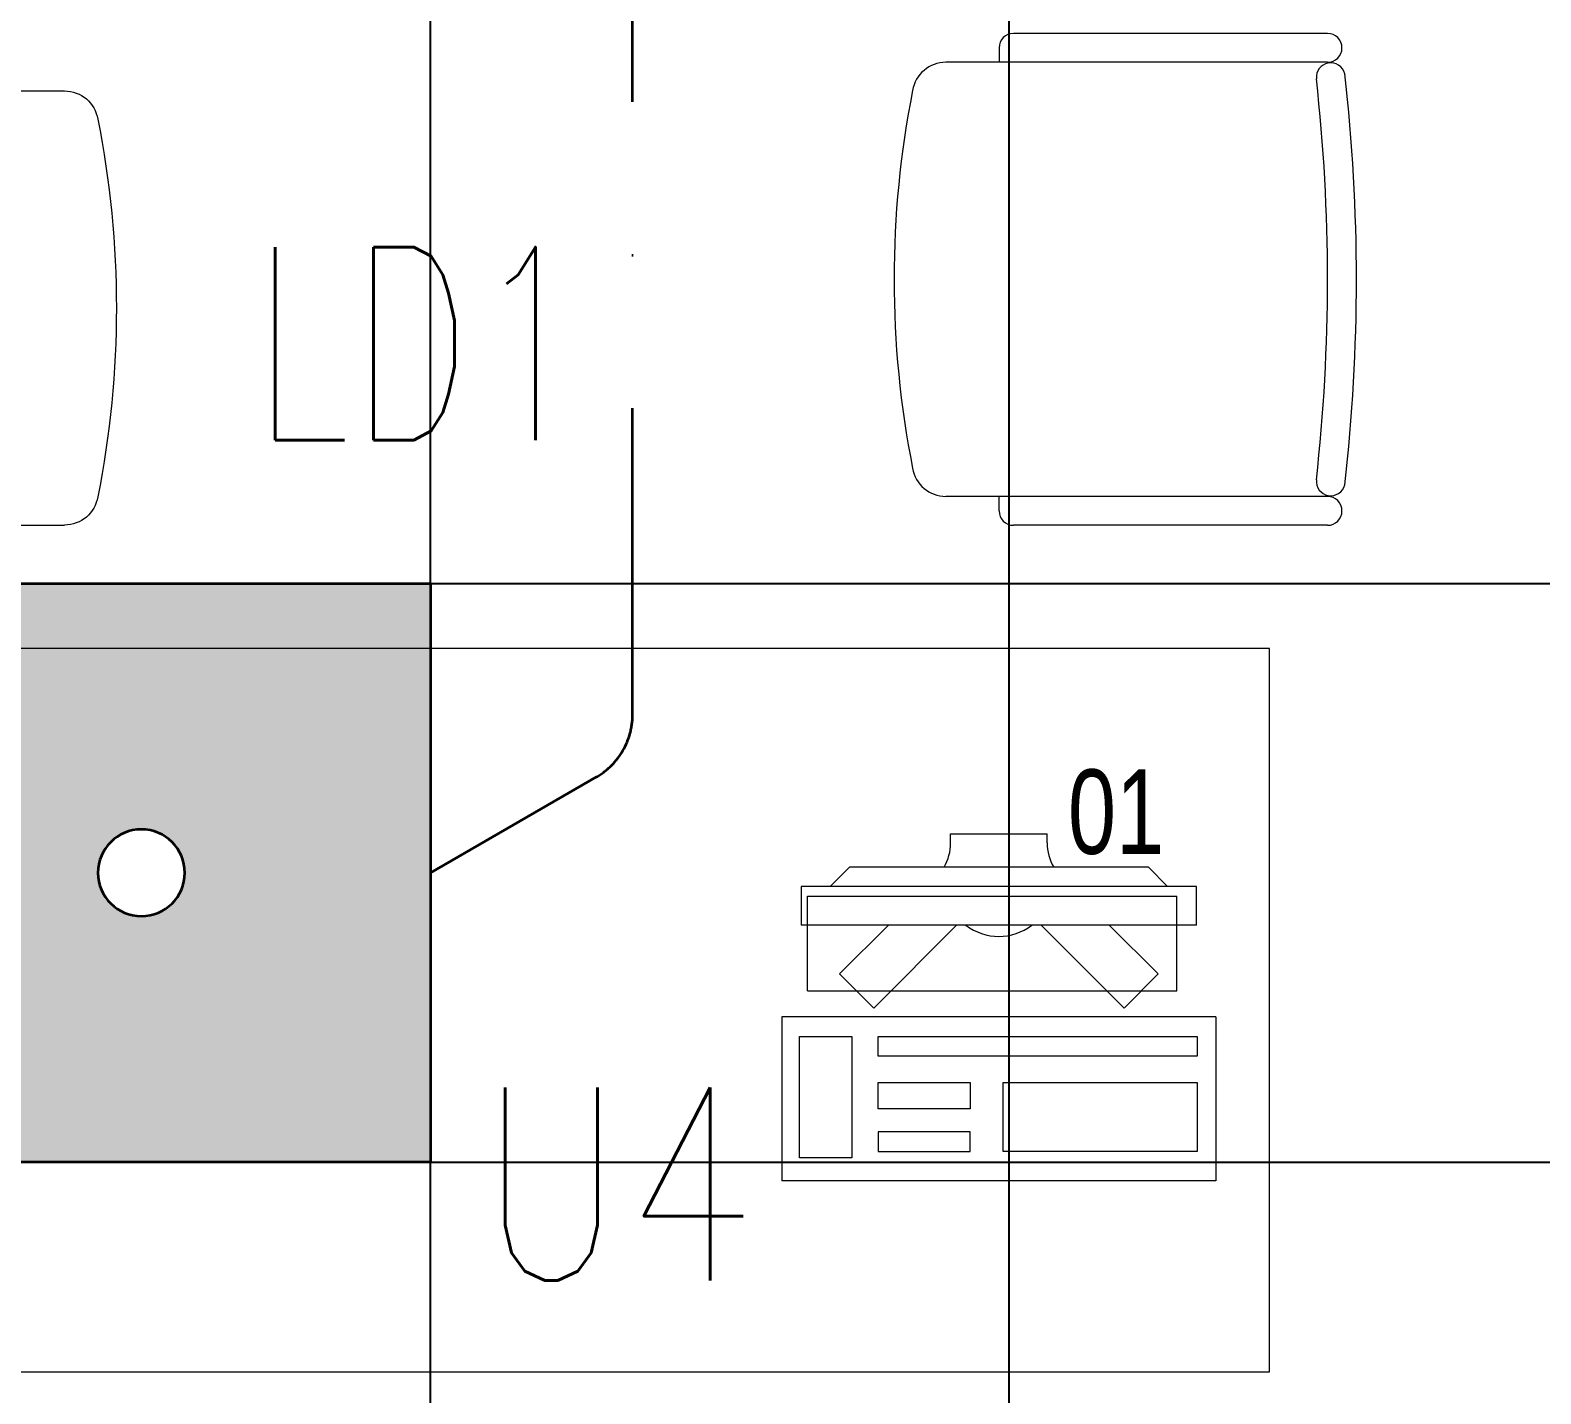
# Model space of a CAD drawing. Header units: inches. Extents: x -12418 to 183584, y -29325 to 19878.
# Drawn here: x 20585 to 22151, y -12840 to -11427 of the extents above; entities that cross this region are included whole.
import ezdxf
from ezdxf.enums import TextEntityAlignment as Align

# ---------------------------------------------------------------- set-up
doc = ezdxf.new("R2010")
doc.units = ezdxf.units.IN
doc.header["$LTSCALE"] = 25
doc.header["$MEASUREMENT"] = 0
doc.linetypes.add('DASHDOT', pattern=[25.4, 12.7, -6.35, 0, -6.35])
doc.layers.get('0').update_dxf_attribs({"color": 8})
for name, color, linetype, lineweight in [('00-Ground Floor$0$72_EGR_EQP_TAG', 142, 'Continuous', 5), ('00-Ground Floor$0$LOADING', 253, 'Continuous', 5), ('E-LITE-CIRC', 6, 'Continuous', 25), ('E-LITE-CIRC-NUMB', 6, 'Continuous', 25), ('E-LITE-CLNG', 150, 'Continuous', 35), ('E-LITE-CLNG-CNDT', 6, 'DASHDOT', 35), ('E-LITE-CTRL', 6, 'Continuous', 25), ('E-LITE-IDEN', 6, 'Continuous', 25)]:
    doc.layers.add(name, color=color, linetype=linetype, lineweight=lineweight)
doc.layers.add('00-Ground Floor$0$False Ceiling', color=251, linetype='Continuous')
doc.styles.add('00-Ground Floor$0$X3G_ENTITY_257CFD', font='swisscl.ttf', dxfattribs={"height": 200})
doc.styles.add('DC_Simplex', font='SIMPLEX.shx', dxfattribs={"width": 0.7})

# ---------------------------------------------------------------- blocks, each defined once
blk = doc.blocks.new('00-Ground Floor$0$GF21016-P')
at = {"layer": '00-Ground Floor$0$LOADING', "extrusion": (-1.24384e-09, -1.20261e-09, -1)}
for p, q in [((0.0128, 0.0179), (0.0128, 0.4136)), ((0.4628, 0.0179), (0.4628, 0.4136)), ((-0.0022, 0.3585), (0.0128, 0.3585)), ((0.4778, 0.3585), (0.4628, 0.3585)), ((-0.0172, 0.0179), (-0.0172, 0.3435)), ((0.4928, 0.0179), (0.4928, 0.3435)), ((0.4778, 0.0029), (0.4778, 0.0029))]:
    blk.add_line(p, q, dxfattribs=at)
for centre, radius, start, end in [((-0.2378, -0.5362), 1.0036, 78.7568, 101.2432), ((-0.0478, 0.4136), 0.035, 0, 80.6557), ((-0.4278, 0.4136), 0.035, 99.3443, 180), ((0.0022, 0.3435), 0.015, 0, 90), ((-0.4778, 0.3435), 0.015, 90, 180), ((0.0022, 0.0179), 0.015, 270, 0), ((0.0022, 0.0179), 0.015, 180, 270), ((-0.0284, 0.0145), 0.015, 284.3864, 95.5209), ((-0.2378, 1.8928), 1.8749, 263.6341, 276.3659), ((-0.4471, 0.0145), 0.015, 84.4791, 255.6136), ((-0.4778, 0.0179), 0.015, 270, 0), ((-0.4778, 0.0179), 0.015, 180, 270), ((-0.2378, 1.8734), 1.8855, 263.5119, 276.4881)]:
    blk.add_arc(centre, radius, start, end, dxfattribs=at)
blk = doc.blocks.new('00-Ground Floor$0$ITCWLS1-P')
at = {"layer": '00-Ground Floor$0$LOADING'}
for p, q in [((-0.17, 0.45), (-0.17, 0)), ((-0.17, 0.45), (0, 0.45)), ((0, 0.45), (0, 0)), ((-0.2651, 0.43, 0), (-0.3051, 0.43, 0)), ((-0.3051, 0.43, 0), (-0.3051, 0.02, 0)), ((-0.2651, 0.43, 0), (-0.2651, 0.02, 0)), ((-0.1496, 0.4305), (-0.1291, 0.4305)), ((-0.1291, 0.4305), (-0.1291, 0.4089)), ((-0.197, 0.4094), (-0.295, 0.4094)), ((-0.295, 0.0264), (-0.295, 0.4094)), ((-0.197, 0.0264), (-0.197, 0.4094)), ((-0.3251, 0.38, 0), (-0.3051, 0.4, 0)), ((-0.3251, 0.38, 0), (-0.3251, 0.07, 0)), ((-0.3503, 0.275), (-0.3596, 0.275)), ((-0.3596, 0.175), (-0.3596, 0.275)), ((-0.3503, 0.175), (-0.3596, 0.175)), ((-0.3251, 0.07, 0), (-0.3051, 0.05, 0)), ((-0.3051, 0.02, 0), (-0.2651, 0.02, 0)), ((-0.197, 0.0264), (-0.295, 0.0264)), ((-0.17, 0), (0, 0))]:
    blk.add_line(p, q, dxfattribs=at)
at = {"layer": '00-Ground Floor$0$LOADING', "extrusion": (2.48281e-10, 3.18408e-10, -1)}
for p, q in [((-0.2651, 0.3395), (-0.2144, 0.3902)), ((-0.1791, 0.3548), (-0.2144, 0.3902)), ((-0.2651, 0.2688), (-0.1791, 0.3548))]:
    blk.add_line(p, q, dxfattribs=at)
at = {"layer": '00-Ground Floor$0$LOADING', "extrusion": (2.48281e-10, -3.18408e-10, -1)}
for p, q in [((-0.2651, 0.1812), (-0.1791, 0.0952)), ((-0.2651, 0.1105), (-0.2144, 0.0598)), ((-0.1791, 0.0952), (-0.2144, 0.0598))]:
    blk.add_line(p, q, dxfattribs=at)
at = {"layer": '00-Ground Floor$0$LOADING'}
for points in [[(-0.1291, 0.4089), (-0.1291, 0.1), (-0.1496, 0.1), (-0.1496, 0.4305)], [(-0.1496, 0.1), (-0.1496, 0.1), (-0.1496, 0.1), (-0.1496, 0.1), (-0.1496, 0.1), (-0.1496, 0.1), (-0.1496, 0.1), (-0.1496, 0.1), (-0.1496, 0.1)], [(-0.1496, 0.1), (-0.1496, 0.1), (-0.1496, 0.1), (-0.1496, 0.1), (-0.1496, 0.1), (-0.1496, 0.1), (-0.1496, 0.1), (-0.1496, 0.1), (-0.1496, 0.1), (-0.1496, 0.1), (-0.1496, 0.1), (-0.1496, 0.1), (-0.1496, 0.1), (-0.1496, 0.1), (-0.1496, 0.1), (-0.1496, 0.1), (-0.1496, 0.1), (-0.1496, 0.1)], [(-0.1496, 0.1), (-0.1496, 0.1), (-0.1496, 0.1), (-0.1496, 0.1), (-0.1496, 0.1), (-0.1496, 0.1), (-0.1496, 0.1), (-0.1496, 0.1), (-0.1496, 0.1), (-0.1496, 0.1)], [(-0.1496, 0.1), (-0.1496, 0.1), (-0.1496, 0.1), (-0.1496, 0.1), (-0.1496, 0.1), (-0.1496, 0.1), (-0.1496, 0.1)], [(-0.1496, 0.1), (-0.1496, 0.1), (-0.1496, 0.1), (-0.1496, 0.1), (-0.1496, 0.1), (-0.1496, 0.1), (-0.1496, 0.1), (-0.1496, 0.1), (-0.1496, 0.1), (-0.1496, 0.1)], [(-0.1496, 0.1), (-0.1496, 0.1), (-0.1496, 0.1), (-0.1496, 0.1), (-0.1496, 0.1), (-0.1496, 0.1), (-0.1496, 0.1), (-0.1496, 0.1), (-0.1496, 0.1), (-0.1496, 0.1), (-0.1496, 0.1), (-0.1496, 0.1), (-0.1496, 0.1), (-0.1496, 0.1), (-0.1496, 0.1)], [(-0.1496, 0.1), (-0.1496, 0.1), (-0.1496, 0.1), (-0.1496, 0.1), (-0.1496, 0.1), (-0.1496, 0.1), (-0.1496, 0.1), (-0.1496, 0.1), (-0.1496, 0.1), (-0.1496, 0.1)], [(-0.1496, 0.1), (-0.1496, 0.1), (-0.1496, 0.1), (-0.1496, 0.1), (-0.1496, 0.1), (-0.1496, 0.1), (-0.1496, 0.1), (-0.1496, 0.1), (-0.1496, 0.1), (-0.1496, 0.1)], [(-0.1496, 0.1), (-0.1496, 0.1), (-0.1496, 0.1), (-0.1496, 0.1), (-0.1496, 0.1), (-0.1496, 0.1), (-0.1496, 0.1), (-0.1496, 0.1), (-0.1496, 0.1), (-0.1496, 0.1), (-0.1496, 0.1), (-0.1496, 0.1), (-0.1496, 0.1), (-0.1496, 0.1), (-0.1496, 0.1), (-0.1496, 0.1), (-0.1496, 0.1), (-0.1496, 0.1), (-0.1496, 0.1), (-0.1496, 0.1), (-0.1496, 0.1), (-0.1496, 0.1), (-0.1496, 0.1), (-0.1496, 0.1), (-0.1496, 0.1), (-0.1496, 0.1), (-0.1496, 0.1), (-0.1496, 0.1), (-0.1496, 0.1), (-0.1496, 0.1), (-0.1496, 0.1), (-0.1496, 0.1), (-0.1496, 0.1), (-0.1496, 0.1), (-0.1496, 0.1), (-0.1496, 0.1), (-0.1496, 0.1), (-0.1496, 0.1), (-0.1496, 0.1), (-0.1496, 0.1), (-0.1496, 0.1), (-0.1496, 0.1), (-0.1496, 0.1), (-0.1496, 0.1), (-0.1496, 0.1), (-0.1496, 0.1), (-0.1496, 0.1), (-0.1496, 0.1), (-0.1496, 0.1), (-0.1496, 0.1), (-0.1496, 0.1), (-0.1496, 0.1), (-0.1496, 0.1), (-0.1496, 0.1)], [(-0.1496, 0.1), (-0.1496, 0.1), (-0.1496, 0.1), (-0.1496, 0.1), (-0.1496, 0.1), (-0.1496, 0.1), (-0.1496, 0.1), (-0.1496, 0.1), (-0.1496, 0.1), (-0.1496, 0.1), (-0.1496, 0.1), (-0.1496, 0.1), (-0.1496, 0.1), (-0.1496, 0.1), (-0.1496, 0.1), (-0.1496, 0.1), (-0.1496, 0.1), (-0.1496, 0.1), (-0.1496, 0.1), (-0.1496, 0.1), (-0.1496, 0.1), (-0.1496, 0.1), (-0.1496, 0.1), (-0.1496, 0.1), (-0.1496, 0.1), (-0.1496, 0.1), (-0.1496, 0.1), (-0.1496, 0.1), (-0.1496, 0.1), (-0.1496, 0.1), (-0.1496, 0.1), (-0.1496, 0.1), (-0.1496, 0.1), (-0.1496, 0.1), (-0.1496, 0.1), (-0.1496, 0.1), (-0.1496, 0.1), (-0.1496, 0.1), (-0.1496, 0.1), (-0.1496, 0.1), (-0.1496, 0.1), (-0.1496, 0.1), (-0.1496, 0.1), (-0.1496, 0.1), (-0.1496, 0.1), (-0.1496, 0.1), (-0.1496, 0.1), (-0.1496, 0.1), (-0.1496, 0.1), (-0.1496, 0.1), (-0.1496, 0.1), (-0.1496, 0.1), (-0.1496, 0.1), (-0.1496, 0.1), (-0.1496, 0.1), (-0.1496, 0.1), (-0.1496, 0.1), (-0.1496, 0.1), (-0.1496, 0.1), (-0.1496, 0.1), (-0.1496, 0.1), (-0.1496, 0.1), (-0.1496, 0.1), (-0.1496, 0.1), (-0.1496, 0.1), (-0.1496, 0.1), (-0.1496, 0.1), (-0.1496, 0.1), (-0.1496, 0.1), (-0.1496, 0.1), (-0.1496, 0.1), (-0.1496, 0.1), (-0.1496, 0.1), (-0.1496, 0.1), (-0.1496, 0.1), (-0.1496, 0.1), (-0.1496, 0.1), (-0.1496, 0.1), (-0.1496, 0.1), (-0.1496, 0.1), (-0.1496, 0.1), (-0.1496, 0.1), (-0.1496, 0.1), (-0.1496, 0.1), (-0.1496, 0.1), (-0.1496, 0.1), (-0.1496, 0.1), (-0.1496, 0.1), (-0.1496, 0.1)], [(-0.1496, 0.1), (-0.1496, 0.1), (-0.1496, 0.1), (-0.1496, 0.1), (-0.1496, 0.1), (-0.1496, 0.1), (-0.1496, 0.1), (-0.1496, 0.1), (-0.1496, 0.1), (-0.1496, 0.1), (-0.1496, 0.1), (-0.1496, 0.1)], [(-0.1496, 0.1), (-0.1496, 0.1), (-0.1496, 0.1), (-0.1496, 0.1), (-0.1496, 0.1), (-0.1496, 0.1), (-0.1496, 0.1)], [(-0.1496, 0.1), (-0.1496, 0.1), (-0.1496, 0.1), (-0.1496, 0.1), (-0.1496, 0.1), (-0.1496, 0.1), (-0.1496, 0.1), (-0.1496, 0.1), (-0.1496, 0.1), (-0.1496, 0.1), (-0.1496, 0.1), (-0.1496, 0.1), (-0.1496, 0.1), (-0.1496, 0.1), (-0.1496, 0.1), (-0.1496, 0.1), (-0.1496, 0.1)], [(-0.1496, 0.1), (-0.1496, 0.1), (-0.1496, 0.1), (-0.1496, 0.1), (-0.1496, 0.1), (-0.1496, 0.1), (-0.1496, 0.1), (-0.1496, 0.1), (-0.1496, 0.1), (-0.1496, 0.1), (-0.1496, 0.1), (-0.1496, 0.1), (-0.1496, 0.1), (-0.1496, 0.1), (-0.1496, 0.1), (-0.1496, 0.1), (-0.1496, 0.1), (-0.1496, 0.1), (-0.1496, 0.1), (-0.1496, 0.1), (-0.1496, 0.1), (-0.1496, 0.1), (-0.1496, 0.1), (-0.1496, 0.1), (-0.1496, 0.1), (-0.1496, 0.1), (-0.1496, 0.1), (-0.1496, 0.1), (-0.1496, 0.1), (-0.1496, 0.1), (-0.1496, 0.1), (-0.1496, 0.1), (-0.1496, 0.1), (-0.1496, 0.1), (-0.1496, 0.1), (-0.1496, 0.1), (-0.1496, 0.1), (-0.1496, 0.1), (-0.1496, 0.1), (-0.1496, 0.1), (-0.1496, 0.1), (-0.1496, 0.1), (-0.1496, 0.1), (-0.1496, 0.1), (-0.1496, 0.1), (-0.1496, 0.1), (-0.1496, 0.1), (-0.1496, 0.1), (-0.1496, 0.1), (-0.1496, 0.1), (-0.1496, 0.1), (-0.1496, 0.1), (-0.1496, 0.1), (-0.1496, 0.1), (-0.1496, 0.1), (-0.1496, 0.1), (-0.1496, 0.1), (-0.1496, 0.1), (-0.1496, 0.1), (-0.1496, 0.1), (-0.1496, 0.1), (-0.1496, 0.1), (-0.1496, 0.1), (-0.1496, 0.1), (-0.1496, 0.1), (-0.1496, 0.1), (-0.1496, 0.1), (-0.1496, 0.1), (-0.1496, 0.1), (-0.1496, 0.1), (-0.1496, 0.1), (-0.1496, 0.1), (-0.1496, 0.1), (-0.1496, 0.1), (-0.1496, 0.1), (-0.1496, 0.1), (-0.1496, 0.1), (-0.1496, 0.1), (-0.1496, 0.1), (-0.1496, 0.1), (-0.1496, 0.1), (-0.1496, 0.1), (-0.1496, 0.1), (-0.1496, 0.1), (-0.1496, 0.1), (-0.1496, 0.1), (-0.1496, 0.1), (-0.1496, 0.1), (-0.1496, 0.1), (-0.1496, 0.1), (-0.1496, 0.1), (-0.1496, 0.1), (-0.1496, 0.1), (-0.1496, 0.1), (-0.1496, 0.1), (-0.1496, 0.1), (-0.1496, 0.1), (-0.1496, 0.1), (-0.1496, 0.1), (-0.1496, 0.1), (-0.1496, 0.1), (-0.1496, 0.1), (-0.1496, 0.1), (-0.1496, 0.1), (-0.1496, 0.1), (-0.1496, 0.1), (-0.1496, 0.1), (-0.1496, 0.1), (-0.1496, 0.1), (-0.1496, 0.1), (-0.1496, 0.1)], [(-0.1496, 0.1), (-0.1496, 0.1), (-0.1496, 0.1), (-0.1496, 0.1), (-0.1496, 0.1), (-0.1496, 0.1), (-0.1496, 0.1), (-0.1496, 0.1)]]:
    blk.add_lwpolyline(points, dxfattribs=at)
for points in [[(-0.1019, 0.4305), (-0.0304, 0.4305), (-0.0304, 0.2294), (-0.1019, 0.2294)], [(-0.1019, 0.1954), (-0.0747, 0.1954), (-0.0747, 0.1), (-0.1019, 0.1)], [(-0.0304, 0.1954), (-0.0508, 0.1954), (-0.0508, 0.1), (-0.0304, 0.1)], [(-0.1496, 0.1), (-0.1496, 0.1), (-0.1496, 0.1), (-0.1496, 0.1), (-0.1496, 0.1), (-0.1496, 0.1), (-0.1496, 0.1), (-0.1496, 0.1), (-0.1496, 0.1), (-0.1496, 0.1), (-0.1496, 0.1), (-0.1496, 0.1), (-0.1496, 0.1), (-0.1496, 0.1), (-0.1496, 0.1), (-0.1496, 0.1), (-0.1496, 0.1), (-0.1496, 0.1), (-0.1496, 0.1), (-0.1496, 0.1), (-0.1496, 0.1), (-0.1496, 0.1), (-0.1496, 0.1), (-0.1496, 0.1), (-0.1496, 0.1), (-0.1496, 0.1), (-0.1496, 0.1), (-0.1496, 0.1), (-0.1496, 0.1), (-0.1496, 0.1), (-0.1496, 0.1), (-0.1496, 0.1), (-0.1496, 0.1), (-0.1496, 0.1), (-0.1496, 0.1), (-0.1496, 0.1), (-0.1496, 0.1), (-0.1496, 0.1), (-0.1496, 0.1), (-0.1496, 0.1), (-0.1496, 0.1), (-0.1496, 0.1), (-0.1496, 0.1), (-0.1496, 0.1), (-0.1496, 0.1), (-0.1496, 0.1), (-0.1496, 0.1), (-0.1496, 0.1), (-0.1496, 0.1), (-0.1496, 0.1), (-0.1496, 0.1), (-0.1496, 0.1), (-0.1496, 0.1), (-0.1496, 0.1), (-0.1496, 0.1), (-0.1496, 0.1), (-0.1496, 0.1), (-0.1496, 0.1), (-0.1496, 0.1), (-0.1496, 0.1), (-0.1496, 0.1), (-0.1496, 0.1), (-0.1496, 0.1), (-0.1496, 0.1), (-0.1496, 0.1), (-0.1496, 0.1), (-0.1496, 0.1), (-0.1496, 0.1), (-0.1496, 0.1), (-0.1496, 0.1), (-0.1496, 0.1), (-0.1496, 0.1), (-0.1496, 0.1), (-0.1496, 0.1), (-0.1496, 0.1), (-0.1496, 0.1), (-0.1496, 0.1), (-0.1496, 0.1), (-0.1496, 0.1), (-0.1496, 0.1), (-0.1496, 0.1), (-0.1496, 0.1), (-0.1496, 0.1), (-0.1496, 0.1), (-0.1496, 0.1), (-0.1496, 0.1), (-0.1496, 0.1), (-0.1496, 0.1), (-0.1496, 0.1), (-0.1496, 0.1), (-0.1496, 0.1), (-0.1496, 0.1), (-0.1496, 0.1), (-0.1496, 0.1), (-0.1496, 0.1), (-0.1496, 0.1), (-0.1496, 0.1), (-0.1496, 0.1), (-0.1496, 0.1), (-0.1496, 0.1), (-0.1496, 0.1), (-0.1496, 0.1), (-0.1496, 0.1), (-0.1496, 0.1), (-0.1496, 0.1), (-0.1496, 0.1), (-0.1496, 0.1), (-0.1496, 0.1), (-0.1496, 0.1), (-0.1496, 0.1), (-0.1496, 0.1), (-0.1496, 0.1), (-0.1496, 0.1), (-0.1496, 0.1), (-0.1496, 0.1), (-0.1496, 0.1), (-0.1496, 0.1), (-0.1496, 0.1), (-0.1496, 0.1), (-0.1496, 0.1), (-0.1496, 0.1), (-0.1496, 0.1), (-0.1496, 0.1), (-0.1496, 0.1), (-0.1496, 0.1), (-0.1496, 0.1), (-0.1496, 0.1), (-0.1496, 0.1), (-0.1496, 0.1), (-0.1496, 0.1), (-0.1496, 0.1), (-0.1496, 0.1), (-0.1496, 0.1), (-0.1496, 0.1), (-0.1496, 0.1), (-0.1496, 0.1), (-0.1496, 0.1), (-0.1496, 0.1), (-0.1496, 0.1), (-0.1496, 0.1), (-0.1496, 0.1), (-0.1496, 0.1), (-0.1496, 0.1), (-0.1496, 0.1), (-0.1496, 0.1), (-0.1496, 0.1), (-0.1496, 0.1), (-0.1496, 0.1), (-0.1496, 0.1), (-0.1496, 0.1), (-0.1496, 0.1), (-0.1496, 0.1), (-0.1496, 0.1), (-0.1496, 0.1), (-0.1496, 0.1), (-0.1496, 0.1), (-0.1496, 0.1), (-0.1496, 0.1), (-0.1496, 0.1), (-0.1496, 0.1), (-0.1496, 0.1), (-0.1496, 0.1), (-0.1496, 0.1), (-0.1496, 0.1), (-0.1496, 0.1), (-0.1496, 0.1), (-0.1496, 0.1), (-0.1496, 0.1), (-0.1496, 0.1), (-0.1496, 0.1), (-0.1496, 0.1), (-0.1496, 0.1), (-0.1496, 0.1), (-0.1496, 0.1), (-0.1496, 0.1), (-0.1496, 0.1), (-0.1496, 0.1), (-0.1496, 0.1), (-0.1496, 0.1), (-0.1496, 0.1), (-0.1496, 0.1), (-0.1496, 0.1), (-0.1496, 0.1), (-0.1496, 0.1), (-0.1496, 0.1), (-0.1496, 0.1), (-0.1496, 0.1), (-0.1496, 0.1), (-0.1496, 0.1), (-0.1496, 0.1), (-0.1496, 0.1), (-0.1496, 0.1), (-0.1496, 0.1), (-0.1496, 0.1), (-0.1496, 0.1), (-0.1496, 0.1), (-0.1496, 0.1), (-0.1496, 0.1), (-0.1496, 0.1), (-0.1496, 0.1), (-0.1496, 0.1), (-0.1496, 0.1), (-0.1496, 0.1), (-0.1496, 0.1), (-0.1496, 0.1), (-0.1496, 0.1), (-0.1496, 0.1), (-0.1496, 0.1), (-0.1496, 0.1), (-0.1496, 0.1), (-0.1496, 0.1), (-0.1496, 0.1), (-0.1496, 0.1), (-0.1496, 0.1), (-0.1496, 0.1), (-0.1496, 0.1), (-0.1496, 0.1), (-0.1496, 0.1), (-0.1496, 0.1), (-0.1496, 0.1), (-0.1496, 0.1), (-0.1496, 0.1), (-0.1496, 0.1), (-0.1496, 0.1), (-0.1496, 0.1), (-0.1496, 0.1), (-0.1496, 0.1), (-0.1496, 0.1), (-0.1496, 0.1), (-0.1496, 0.1), (-0.1496, 0.1), (-0.1496, 0.1), (-0.1496, 0.1), (-0.1496, 0.1), (-0.1496, 0.1), (-0.1496, 0.1), (-0.1496, 0.1), (-0.1496, 0.1), (-0.1496, 0.1), (-0.1496, 0.1), (-0.1496, 0.1), (-0.1496, 0.1), (-0.1496, 0.1), (-0.1496, 0.1), (-0.1496, 0.1), (-0.1496, 0.1), (-0.1496, 0.1), (-0.1496, 0.1), (-0.1496, 0.1), (-0.1496, 0.1), (-0.1496, 0.1), (-0.1496, 0.1), (-0.1496, 0.1), (-0.1496, 0.1), (-0.1496, 0.1), (-0.1496, 0.1), (-0.1496, 0.1), (-0.1496, 0.1), (-0.1496, 0.1), (-0.1496, 0.1), (-0.1496, 0.1), (-0.1496, 0.1), (-0.1496, 0.1), (-0.1496, 0.1), (-0.1496, 0.1), (-0.1496, 0.1), (-0.1496, 0.1), (-0.1496, 0.1), (-0.1496, 0.1), (-0.1496, 0.1), (-0.1496, 0.1), (-0.1496, 0.1), (-0.1496, 0.1), (-0.1496, 0.1), (-0.1496, 0.1), (-0.1496, 0.1), (-0.1496, 0.1)], [(-0.1496, 0.1), (-0.1496, 0.1), (-0.1496, 0.1), (-0.1496, 0.1), (-0.1496, 0.1), (-0.1496, 0.1), (-0.1496, 0.1), (-0.1496, 0.1), (-0.1496, 0.1), (-0.1496, 0.1), (-0.1496, 0.1), (-0.1496, 0.1), (-0.1496, 0.1), (-0.1496, 0.1), (-0.1496, 0.1), (-0.1496, 0.1), (-0.1496, 0.1), (-0.1496, 0.1), (-0.1496, 0.1), (-0.1496, 0.1), (-0.1496, 0.1), (-0.1496, 0.1), (-0.1496, 0.1), (-0.1496, 0.1), (-0.1496, 0.1), (-0.1496, 0.1), (-0.1496, 0.1), (-0.1496, 0.1), (-0.1496, 0.1), (-0.1496, 0.1), (-0.1496, 0.1), (-0.1496, 0.1), (-0.1496, 0.1), (-0.1496, 0.1), (-0.1496, 0.1), (-0.1496, 0.1), (-0.1496, 0.1), (-0.1496, 0.1), (-0.1496, 0.1), (-0.1496, 0.1), (-0.1496, 0.1), (-0.1496, 0.1), (-0.1496, 0.1), (-0.1496, 0.1), (-0.1496, 0.1), (-0.1496, 0.1), (-0.1496, 0.1), (-0.1496, 0.1), (-0.1496, 0.1), (-0.1496, 0.1), (-0.1496, 0.1), (-0.1496, 0.1), (-0.1496, 0.1), (-0.1496, 0.1), (-0.1496, 0.1), (-0.1496, 0.1), (-0.1496, 0.1), (-0.1496, 0.1), (-0.1496, 0.1), (-0.1496, 0.1), (-0.1496, 0.1), (-0.1496, 0.1), (-0.1496, 0.1), (-0.1496, 0.1), (-0.1496, 0.1), (-0.1496, 0.1), (-0.1496, 0.1), (-0.1496, 0.1), (-0.1496, 0.1), (-0.1496, 0.1), (-0.1496, 0.1), (-0.1496, 0.1), (-0.1496, 0.1), (-0.1496, 0.1), (-0.1496, 0.1), (-0.1496, 0.1), (-0.1496, 0.1), (-0.1496, 0.1), (-0.1496, 0.1), (-0.1496, 0.1), (-0.1496, 0.1), (-0.1496, 0.1), (-0.1496, 0.1), (-0.1496, 0.1), (-0.1496, 0.1), (-0.1496, 0.1), (-0.1496, 0.1), (-0.1496, 0.1), (-0.1496, 0.1), (-0.1496, 0.1), (-0.1496, 0.1), (-0.1496, 0.1), (-0.1496, 0.1), (-0.1496, 0.1), (-0.1496, 0.1), (-0.1496, 0.1), (-0.1496, 0.1), (-0.1496, 0.1), (-0.1496, 0.1), (-0.1496, 0.1), (-0.1496, 0.1), (-0.1496, 0.1), (-0.1496, 0.1), (-0.1496, 0.1), (-0.1496, 0.1), (-0.1496, 0.1), (-0.1496, 0.1), (-0.1496, 0.1), (-0.1496, 0.1), (-0.1496, 0.1), (-0.1496, 0.1), (-0.1496, 0.1), (-0.1496, 0.1), (-0.1496, 0.1), (-0.1496, 0.1), (-0.1496, 0.1), (-0.1496, 0.1), (-0.1496, 0.1), (-0.1496, 0.1), (-0.1496, 0.1), (-0.1496, 0.1), (-0.1496, 0.1), (-0.1496, 0.1), (-0.1496, 0.1), (-0.1496, 0.1), (-0.1496, 0.1), (-0.1496, 0.1), (-0.1496, 0.1), (-0.1496, 0.1), (-0.1496, 0.1), (-0.1496, 0.1), (-0.1496, 0.1), (-0.1496, 0.1), (-0.1496, 0.1), (-0.1496, 0.1), (-0.1496, 0.1), (-0.1496, 0.1), (-0.1496, 0.1), (-0.1496, 0.1), (-0.1496, 0.1), (-0.1496, 0.1), (-0.1496, 0.1), (-0.1496, 0.1), (-0.1496, 0.1), (-0.1496, 0.1), (-0.1496, 0.1), (-0.1496, 0.1), (-0.1496, 0.1), (-0.1496, 0.1), (-0.1496, 0.1), (-0.1496, 0.1), (-0.1496, 0.1), (-0.1496, 0.1), (-0.1496, 0.1), (-0.1496, 0.1), (-0.1496, 0.1), (-0.1496, 0.1), (-0.1496, 0.1), (-0.1496, 0.1), (-0.1496, 0.1), (-0.1496, 0.1), (-0.1496, 0.1), (-0.1496, 0.1), (-0.1496, 0.1), (-0.1496, 0.1), (-0.1496, 0.1), (-0.1496, 0.1), (-0.1496, 0.1), (-0.1496, 0.1), (-0.1496, 0.1), (-0.1496, 0.1), (-0.1496, 0.1), (-0.1496, 0.1), (-0.1496, 0.1), (-0.1496, 0.1), (-0.1496, 0.1), (-0.1496, 0.1), (-0.1496, 0.1), (-0.1496, 0.1), (-0.1496, 0.1), (-0.1496, 0.1), (-0.1496, 0.1), (-0.1496, 0.1), (-0.1496, 0.1), (-0.1496, 0.1), (-0.1496, 0.1), (-0.1496, 0.1), (-0.1496, 0.1), (-0.1496, 0.1), (-0.1496, 0.1), (-0.1496, 0.1), (-0.1496, 0.1), (-0.1496, 0.1), (-0.1496, 0.1), (-0.1496, 0.1), (-0.1496, 0.1), (-0.1496, 0.1), (-0.1496, 0.1), (-0.1496, 0.1), (-0.1496, 0.1), (-0.1496, 0.1), (-0.1496, 0.1), (-0.1496, 0.1), (-0.1496, 0.1), (-0.1496, 0.1), (-0.1496, 0.1), (-0.1496, 0.1), (-0.1496, 0.1), (-0.1496, 0.1), (-0.1496, 0.1), (-0.1496, 0.1), (-0.1496, 0.1), (-0.1496, 0.1), (-0.1496, 0.1)], [(-0.1496, 0.1), (-0.1496, 0.1), (-0.1496, 0.1), (-0.1496, 0.1), (-0.1496, 0.1), (-0.1496, 0.1), (-0.1496, 0.1), (-0.1496, 0.1), (-0.1496, 0.1), (-0.1496, 0.1), (-0.1496, 0.1), (-0.1496, 0.1), (-0.1496, 0.1), (-0.1496, 0.1), (-0.1496, 0.1), (-0.1496, 0.1), (-0.1496, 0.1), (-0.1496, 0.1), (-0.1496, 0.1), (-0.1496, 0.1), (-0.1496, 0.1), (-0.1496, 0.1), (-0.1496, 0.1), (-0.1496, 0.1), (-0.1496, 0.1), (-0.1496, 0.1), (-0.1496, 0.1), (-0.1496, 0.1), (-0.1496, 0.1), (-0.1496, 0.1), (-0.1496, 0.1), (-0.1496, 0.1), (-0.1496, 0.1), (-0.1496, 0.1), (-0.1496, 0.1), (-0.1496, 0.1), (-0.1496, 0.1), (-0.1496, 0.1), (-0.1496, 0.1), (-0.1496, 0.1), (-0.1496, 0.1), (-0.1496, 0.1), (-0.1496, 0.1), (-0.1496, 0.1), (-0.1496, 0.1), (-0.1496, 0.1), (-0.1496, 0.1), (-0.1496, 0.1), (-0.1496, 0.1), (-0.1496, 0.1), (-0.1496, 0.1), (-0.1496, 0.1), (-0.1496, 0.1), (-0.1496, 0.1), (-0.1496, 0.1), (-0.1496, 0.1), (-0.1496, 0.1), (-0.1496, 0.1), (-0.1496, 0.1), (-0.1496, 0.1), (-0.1496, 0.1), (-0.1496, 0.1), (-0.1496, 0.1), (-0.1496, 0.1), (-0.1496, 0.1), (-0.1496, 0.1), (-0.1496, 0.1), (-0.1496, 0.1), (-0.1496, 0.1), (-0.1496, 0.1), (-0.1496, 0.1), (-0.1496, 0.1), (-0.1496, 0.1), (-0.1496, 0.1), (-0.1496, 0.1), (-0.1496, 0.1), (-0.1496, 0.1), (-0.1496, 0.1), (-0.1496, 0.1), (-0.1496, 0.1), (-0.1496, 0.1), (-0.1496, 0.1), (-0.1496, 0.1), (-0.1496, 0.1), (-0.1496, 0.1), (-0.1496, 0.1), (-0.1496, 0.1), (-0.1496, 0.1), (-0.1496, 0.1), (-0.1496, 0.1), (-0.1496, 0.1), (-0.1496, 0.1), (-0.1496, 0.1), (-0.1496, 0.1), (-0.1496, 0.1), (-0.1496, 0.1), (-0.1496, 0.1), (-0.1496, 0.1), (-0.1496, 0.1), (-0.1496, 0.1), (-0.1496, 0.1), (-0.1496, 0.1), (-0.1496, 0.1), (-0.1496, 0.1), (-0.1496, 0.1), (-0.1496, 0.1), (-0.1496, 0.1), (-0.1496, 0.1), (-0.1496, 0.1), (-0.1496, 0.1), (-0.1496, 0.1), (-0.1496, 0.1), (-0.1496, 0.1), (-0.1496, 0.1), (-0.1496, 0.1), (-0.1496, 0.1), (-0.1496, 0.1), (-0.1496, 0.1), (-0.1496, 0.1), (-0.1496, 0.1), (-0.1496, 0.1), (-0.1496, 0.1), (-0.1496, 0.1), (-0.1496, 0.1), (-0.1496, 0.1), (-0.1496, 0.1), (-0.1496, 0.1), (-0.1496, 0.1), (-0.1496, 0.1), (-0.1496, 0.1), (-0.1496, 0.1), (-0.1496, 0.1), (-0.1496, 0.1), (-0.1496, 0.1), (-0.1496, 0.1), (-0.1496, 0.1), (-0.1496, 0.1), (-0.1496, 0.1), (-0.1496, 0.1), (-0.1496, 0.1), (-0.1496, 0.1), (-0.1496, 0.1), (-0.1496, 0.1), (-0.1496, 0.1), (-0.1496, 0.1), (-0.1496, 0.1), (-0.1496, 0.1), (-0.1496, 0.1), (-0.1496, 0.1), (-0.1496, 0.1), (-0.1496, 0.1), (-0.1496, 0.1), (-0.1496, 0.1), (-0.1496, 0.1), (-0.1496, 0.1), (-0.1496, 0.1), (-0.1496, 0.1), (-0.1496, 0.1), (-0.1496, 0.1), (-0.1496, 0.1), (-0.1496, 0.1), (-0.1496, 0.1), (-0.1496, 0.1), (-0.1496, 0.1), (-0.1496, 0.1), (-0.1496, 0.1), (-0.1496, 0.1), (-0.1496, 0.1), (-0.1496, 0.1), (-0.1496, 0.1), (-0.1496, 0.1), (-0.1496, 0.1), (-0.1496, 0.1), (-0.1496, 0.1), (-0.1496, 0.1), (-0.1496, 0.1), (-0.1496, 0.1), (-0.1496, 0.1), (-0.1496, 0.1), (-0.1496, 0.1), (-0.1496, 0.1), (-0.1496, 0.1), (-0.1496, 0.1), (-0.1496, 0.1), (-0.1496, 0.1), (-0.1496, 0.1), (-0.1496, 0.1), (-0.1496, 0.1), (-0.1496, 0.1), (-0.1496, 0.1), (-0.1496, 0.1), (-0.1496, 0.1), (-0.1496, 0.1), (-0.1496, 0.1), (-0.1496, 0.1), (-0.1496, 0.1), (-0.1496, 0.1), (-0.1496, 0.1), (-0.1496, 0.1), (-0.1496, 0.1), (-0.1496, 0.1), (-0.1496, 0.1), (-0.1496, 0.1), (-0.1496, 0.1), (-0.1496, 0.1), (-0.1496, 0.1), (-0.1496, 0.1), (-0.1496, 0.1), (-0.1496, 0.1), (-0.1496, 0.1), (-0.1496, 0.1), (-0.1496, 0.1), (-0.1496, 0.1), (-0.1496, 0.1), (-0.1496, 0.1), (-0.1496, 0.1), (-0.1496, 0.1), (-0.1496, 0.1), (-0.1496, 0.1)], [(-0.1496, 0.0727), (-0.0236, 0.0727), (-0.0236, 0.0182), (-0.1496, 0.0182)]]:
    blk.add_lwpolyline(points, close=True, dxfattribs=at)
for centre, radius, start, end in [((-0.3503, 0.325), 0.05, 270, 300.3093), ((-0.3089, 0.225), 0.0556, 321.9431, 38.0569), ((-0.3503, 0.125), 0.05, 59.6907, 90)]:
    blk.add_arc(centre, radius, start, end, dxfattribs=at)
blk = doc.blocks.new('00-Ground Floor$0$A$Ce9e1c4c3')
at = {"layer": '00-Ground Floor$0$False Ceiling', "color": 254, "linetype": 'Continuous'}
for p, q in [((-79000, -13467.4), (-79000, -10057.4)), ((-78400, -13467.4), (-78400, -10057.4)), ((-80172.3, -12000), (-76150.5, -12000)), ((-80172.3, -12600), (-76150.5, -12600))]:
    blk.add_line(p, q, dxfattribs=at)
blk = doc.blocks.new('00-Ground Floor')
at = {"layer": '00-Ground Floor$0$LOADING', "elevation": 0}
blk.add_lwpolyline([(21869.7, -12817.4), (21869.7, -12067.4), (20369.7, -12067.4), (20369.7, -12817.4)], close=True, dxfattribs=at)
at = {"layer": '00-Ground Floor$0$False Ceiling', "color": 254}
blk.add_blockref('00-Ground Floor$0$A$Ce9e1c4c3', (100000, 0), dxfattribs=at)
at = {"layer": '00-Ground Floor$0$LOADING', "extrusion": (-2.24019e-05, -2.67576e-11, 1), "xscale": -1000.000000000004, "yscale": 1000.000000000004, "zscale": -1000.000000000004, "rotation": 90.00002511235276}
blk.add_blockref('00-Ground Floor$0$GF21016-P', (21947.9, -11447, -0.5), dxfattribs=at)
at = {"layer": '00-Ground Floor$0$LOADING', "extrusion": (-1.86519e-05, -4.75185e-05, 1), "xscale": 1000.000000000001, "yscale": 1000.000000000001, "zscale": -1000.000000000001, "rotation": 269.9999749024568}
blk.add_blockref('00-Ground Floor$0$GF21016-P', (20206.7, -11476.7, 0.1), dxfattribs=at)
at = {"layer": '00-Ground Floor$0$LOADING', "extrusion": (1.93991e-16, -8.01373e-06, 1), "xscale": 1000.000000000006, "yscale": 1000.000000000006, "zscale": 1000.000000000006, "rotation": 270}
blk.add_blockref('00-Ground Floor$0$ITCWLS1-P', (21364.2, -12619.3, 0.1), dxfattribs=at)
at = {"layer": '00-Ground Floor$0$72_EGR_EQP_TAG', "insert": (21710.7, -12192.9, 0), "char_height": 87.47, "attachment_point": 2, "style": '00-Ground Floor$0$X3G_ENTITY_257CFD'}
blk.add_mtext('01', dxfattribs=at)
blk = doc.blocks.new('*U240')
h = blk.add_hatch(color=254)
h.dxf.hatch_style = 1
h.paths.add_polyline_path([(-300, 300), (-300, -300), (300, -300), (300, 300)])
edge = h.paths.add_edge_path(flags=16)
edge.add_arc((0, 0), 45, 0, 360)
blk.add_lwpolyline([(-300, 300), (-300, -300), (300, -300), (300, 300)], close=True)
blk.add_circle((0, 0), 45)
at = {"layer": 'E-LITE-CIRC-NUMB', "style": 'DC_Simplex', "width": 0.7, "flags": 8}
blk.add_attdef('CIRCUIT', text='', height=200, rotation=0, dxfattribs=at).set_placement((-473.9, 300), align=Align.RIGHT)
at = {"layer": 'E-LITE-CTRL', "style": 'DC_Simplex', "width": 0.7, "flags": 8}
blk.add_attdef('CONTROL', (1118.9, -935), '', height=200, rotation=360, dxfattribs=at)
at = {"layer": 'E-LITE-IDEN', "style": 'DC_Simplex', "width": 0.7, "flags": 8}
blk.add_attdef('TYPE', (-114.6, 448.6), '', height=200, rotation=360, dxfattribs=at)

msp = doc.modelspace()

# ---------------------------------------------------------------- linework, layer by layer
at = {"layer": 'E-LITE-CLNG-CNDT', "color": 1}
msp.add_lwpolyline([(21000, -12300), (21171.9, -12200.7, 0.267949), (21209.4, -12135.8), (21209.4, -9464.2, 0.267949), (21171.9, -9399.3), (21000, -9300)], format="xyb", dxfattribs=at)

# ---------------------------------------------------------------- block references
at = {"layer": 'E-LITE-CLNG'}
ref = msp.add_blockref('*U240', (20700, -12300), dxfattribs=dict(at, xscale=-1))
ref.add_attrib('TYPE', 'LD1', (20814.6, -11851.4), dxfattribs={"layer": 'E-LITE-IDEN', "height": 200, "rotation": 0, "style": 'DC_Simplex', "width": 0.7, "flags": 8})
at = {"layer": 'E-LITE-CLNG-CNDT', "color": 1}
msp.add_blockref('00-Ground Floor', (0, 0), dxfattribs=at)

# ---------------------------------------------------------------- texts
at = {"layer": 'E-LITE-CIRC', "style": 'DC_Simplex', "width": 0.8}
msp.add_text('U4', height=200, rotation=0, dxfattribs=at).set_placement((21049.7, -12722.6))

doc.saveas('drawing.dxf')
